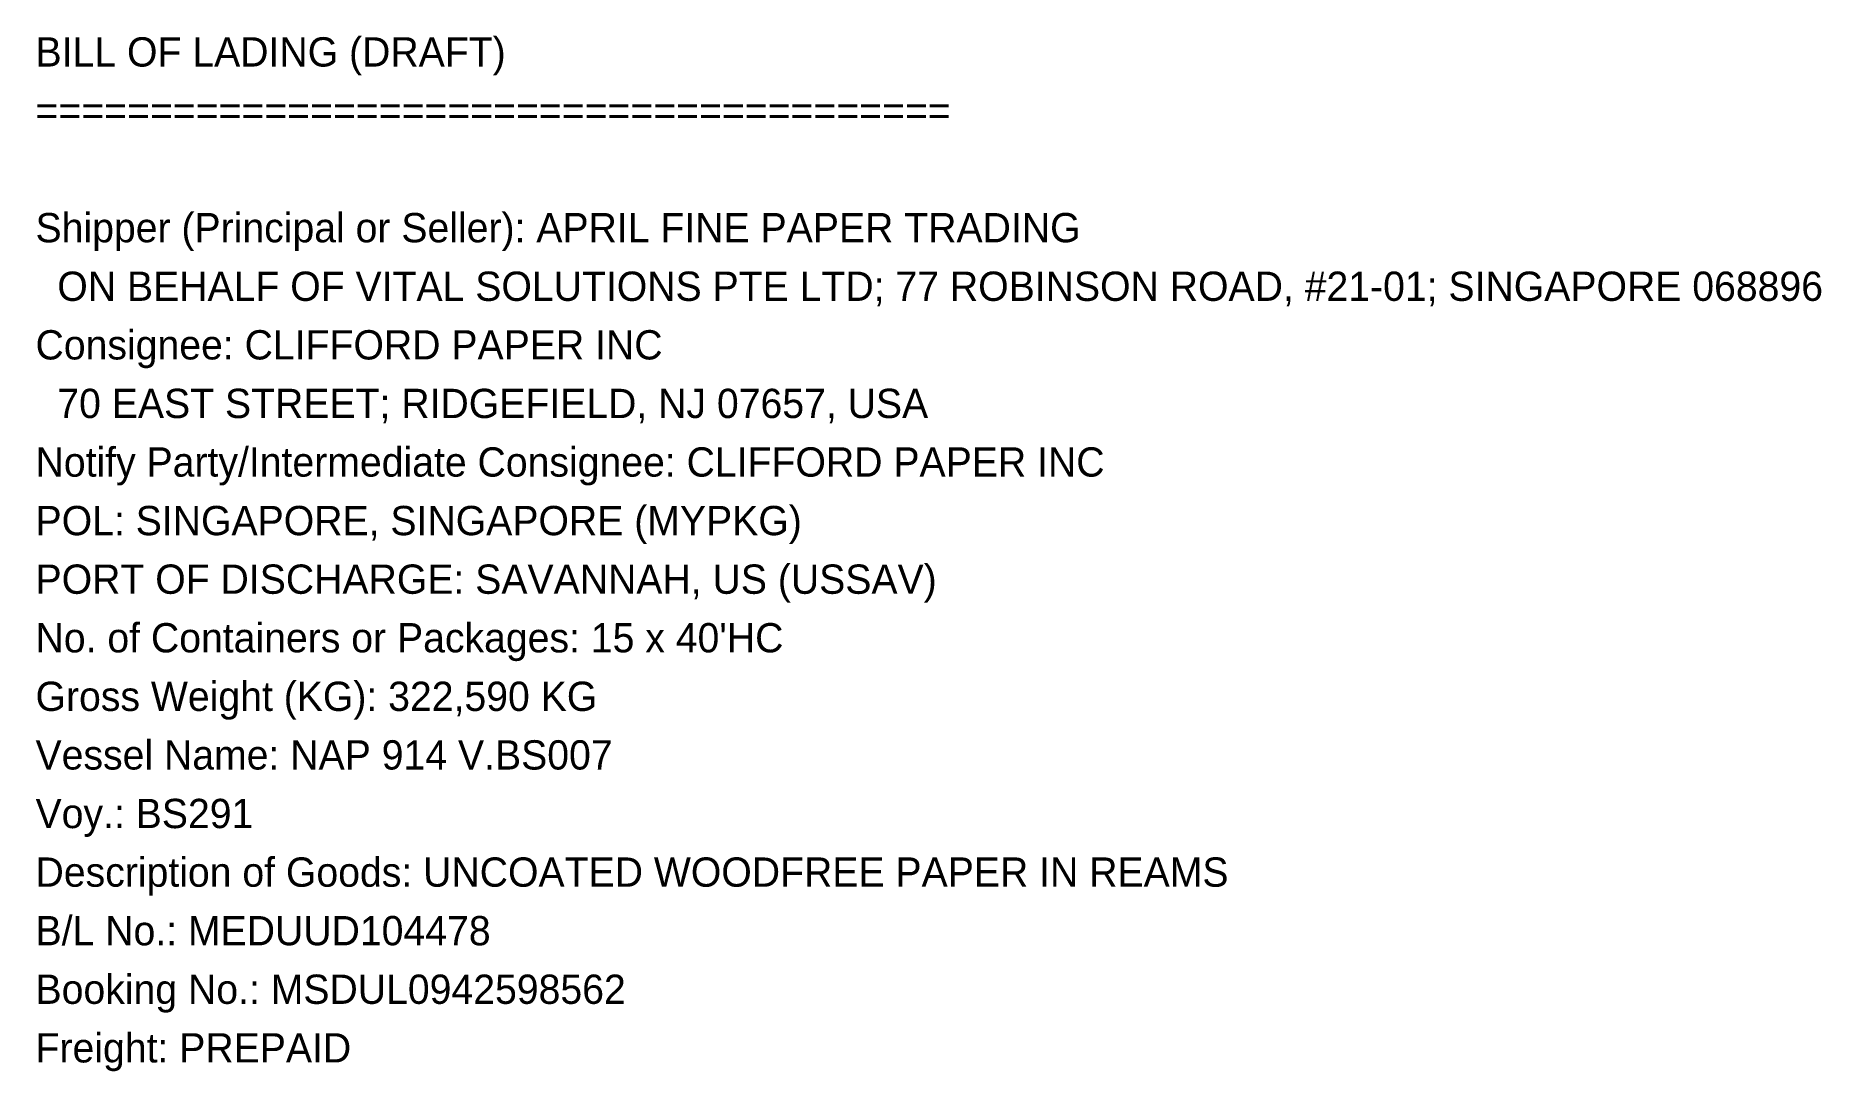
# Model space of a CAD drawing. Header units: metres. Extents: x 0 to 152, y -86 to 3.
import ezdxf

# ---------------------------------------------------------------- set-up
doc = ezdxf.new("R2010")
doc.units = ezdxf.units.M

msp = doc.modelspace()

# ---------------------------------------------------------------- texts
for s, p in [('BILL OF LADING (DRAFT)', (0, 0)), ('========================================', (0, -5)), ('Shipper (Principal or Seller): APRIL FINE PAPER TRADING', (0, -15)), ('  ON BEHALF OF VITAL SOLUTIONS PTE LTD; 77 ROBINSON ROAD, #21-01; SINGAPORE 068896', (0, -20)), ('Consignee: CLIFFORD PAPER INC', (0, -25)), ('  70 EAST STREET; RIDGEFIELD, NJ 07657, USA', (0, -30)), ('Notify Party/Intermediate Consignee: CLIFFORD PAPER INC', (0, -35)), ('POL: SINGAPORE, SINGAPORE (MYPKG)', (0, -40)), ('PORT OF DISCHARGE: SAVANNAH, US (USSAV)', (0, -45)), ("No. of Containers or Packages: 15 x 40'HC", (0, -50)), ('Gross Weight (KG): 322,590 KG', (0, -55)), ('Vessel Name: NAP 914 V.BS007', (0, -60)), ('Voy.: BS291', (0, -65)), ('Description of Goods: UNCOATED WOODFREE PAPER IN REAMS', (0, -70)), ('B/L No.: MEDUUD104478', (0, -75)), ('Booking No.: MSDUL0942598562', (0, -80)), ('Freight: PREPAID', (0, -85))]:
    msp.add_text(s, height=2.5).set_placement(p)

doc.saveas('drawing.dxf')
